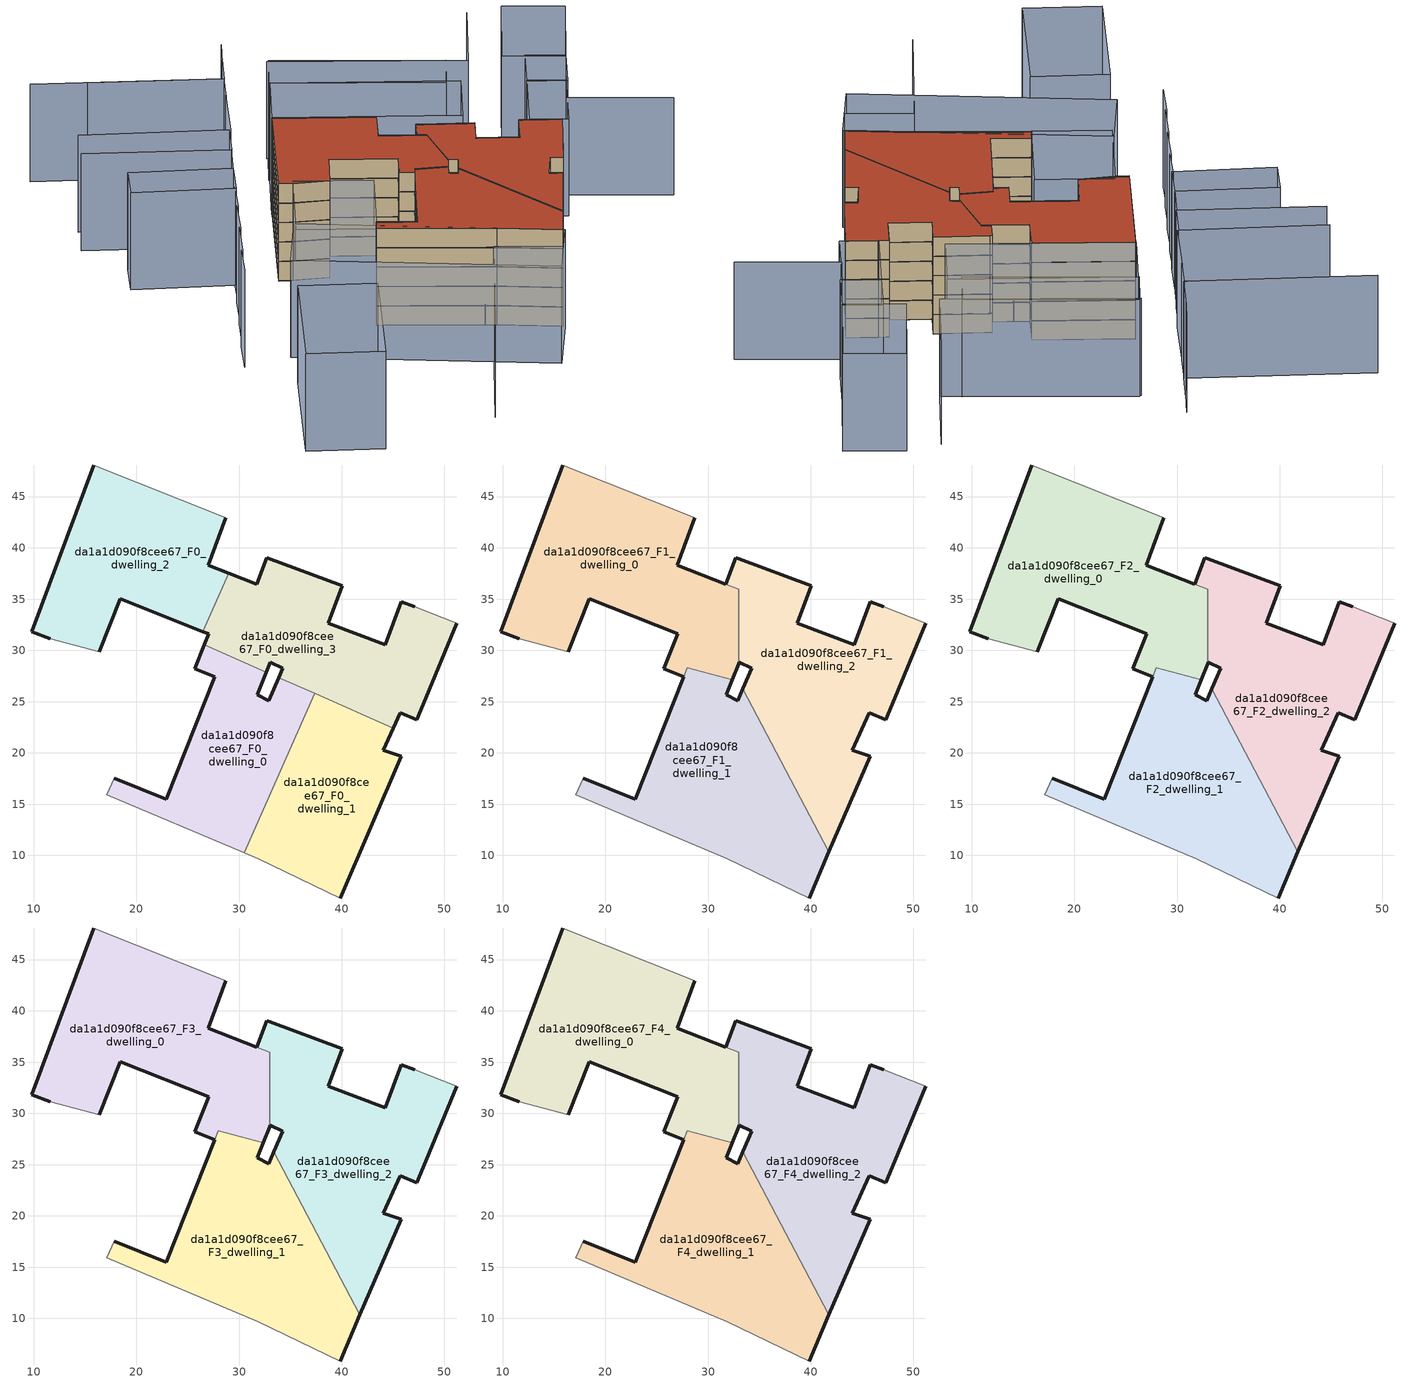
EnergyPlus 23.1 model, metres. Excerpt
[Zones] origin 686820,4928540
da1a1d090f8cee67_F0_dwelling_0
 floor ground (EU_floor_Construction): 30.51,10.27 37.38,25.81 33.89,27.35 32.89,25.08 31.77,25.66 32.68,27.89 26.61,30.57 25.68,28.2 27.64,27.43 22.93,15.49 17.81,17.51 17.09,15.91 z0
 wall outside (EU_wall_Construction): 17.81,17.51 22.93,15.49 27.64,27.43 25.68,28.2 26.61,30.57 / 32.68,27.89 31.77,25.66 32.89,25.08 33.89,27.35 z0:3
 wall adiabatic (EU_wall_Construction): 30.51,10.27 17.09,15.91 17.81,17.51 z0:3
 wall to da1a1d090f8cee67_F0_dwelling_3 (EU_wall_Construction): 26.61,30.57 32.68,27.89 / 33.89,27.35 37.38,25.81 z0:3
 wall to da1a1d090f8cee67_F0_dwelling_1 (EU_wall_Construction): 37.38,25.81 30.51,10.27 z0:3
da1a1d090f8cee67_F0_dwelling_1
 floor ground (EU_floor_Construction): 39.87,5.84 45.83,19.69 44.08,20.27 45.05,22.42 37.38,25.81 30.51,10.27 31.9,9.68 z0
 wall outside (EU_wall_Construction): 45.05,22.42 44.08,20.27 45.83,19.69 39.87,5.84 z0:3
 wall adiabatic (EU_wall_Construction): 39.87,5.84 31.9,9.68 30.51,10.27 z0:3
 wall to da1a1d090f8cee67_F0_dwelling_3 (EU_wall_Construction): 37.38,25.81 45.05,22.42 z0:3
da1a1d090f8cee67_F0_dwelling_2
 floor ground (EU_floor_Construction): 26.46,31.83 28.98,37.53 26.98,38.31 28.71,42.94 15.85,48.08 9.77,31.79 11.57,31.12 16.35,29.84 18.43,35.04 z0
 wall outside (EU_wall_Construction): 11.57,31.12 9.77,31.79 15.85,48.08 / 28.71,42.94 26.98,38.31 28.98,37.53 / 26.46,31.83 18.43,35.04 16.35,29.84 z0:3
 wall adiabatic (EU_wall_Construction): 16.35,29.84 11.57,31.12 / 15.85,48.08 28.71,42.94 z0:3
 wall to da1a1d090f8cee67_F0_dwelling_3 (EU_wall_Construction): 28.98,37.53 26.46,31.83 z0:3
da1a1d090f8cee67_F0_dwelling_3
 floor ground (EU_floor_Construction): 47.34,23.23 47.96,24.73 51.26,32.66 47.16,34.24 45.85,34.74 44.28,30.56 38.72,32.66 40.09,36.28 32.73,39.05 31.75,36.45 28.98,37.53 26.46,31.83 27.03,31.6 26.61,30.57 32.68,27.89 33.07,28.84 34.29,28.25 33.89,27.35 45.05,22.42 45.72,23.9 z0
 wall outside (EU_wall_Construction): 33.89,27.35 34.29,28.25 33.07,28.84 32.68,27.89 / 26.61,30.57 27.03,31.6 26.46,31.83 / 28.98,37.53 31.75,36.45 32.73,39.05 40.09,36.28 38.72,32.66 44.28,30.56 45.85,34.74 47.16,34.24 / 51.26,32.66 47.96,24.73 47.34,23.23 45.72,23.9 45.05,22.42 z0:3
 wall adiabatic (EU_wall_Construction): 47.16,34.24 51.26,32.66 z0:3
da1a1d090f8cee67_F1_dwelling_0
 floor to da1a1d090f8cee67_F0_dwelling_0 (EU_floor_Construction): 32.37,27.15 32.68,27.89 26.61,30.57 25.68,28.2 27.64,27.43 27.99,28.3 z3
 floor to da1a1d090f8cee67_F0_dwelling_3 (EU_floor_Construction): 32.68,27.89 33.01,28.71 33.01,35.96 28.98,37.53 26.46,31.83 27.03,31.6 26.61,30.57 z3
 floor to da1a1d090f8cee67_F0_dwelling_2 (EU_floor_Construction): 26.46,31.83 28.98,37.53 26.98,38.31 28.71,42.94 15.85,48.08 9.77,31.79 11.57,31.12 16.35,29.84 18.43,35.04 z3
 wall outside (EU_wall_Construction): 33.01,28.71 32.37,27.15 / 27.64,27.43 25.68,28.2 27.03,31.6 18.43,35.04 16.35,29.84 / 11.57,31.12 9.77,31.79 15.85,48.08 / 28.71,42.94 26.98,38.31 31.74,36.45 z3:6; 31.75,36.45,6 31.74,36.45,3 31.75,36.45,3
 wall adiabatic (EU_wall_Construction): 16.35,29.84 11.57,31.12 / 15.85,48.08 28.71,42.94 z3:6
 wall to da1a1d090f8cee67_F1_dwelling_1 (EU_wall_Construction): 27.98,28.3 27.64,27.43 / 32.37,27.15 27.99,28.3 z3:6; 27.99,28.3,5.99 27.99,28.3,3 27.98,28.3,3
 wall to da1a1d090f8cee67_F1_dwelling_2 (EU_wall_Construction): 31.75,36.45 33.01,35.96 33.01,28.71 z3:6
da1a1d090f8cee67_F1_dwelling_1
 floor to da1a1d090f8cee67_F0_dwelling_0 (EU_floor_Construction): 30.51,10.27 35.67,21.95 33.4,26.24 32.89,25.08 31.76,25.66 32.37,27.15 27.98,28.3 22.93,15.49 17.81,17.51 17.09,15.91 z3
 floor to da1a1d090f8cee67_F0_dwelling_1 (EU_floor_Construction): 39.87,5.84 41.8,10.34 35.67,21.95 30.51,10.27 31.9,9.68 z3
 wall outside (EU_wall_Construction): 17.81,17.51 22.93,15.49 27.64,27.43 / 32.37,27.15 31.77,25.66 32.89,25.08 33.4,26.24 / 41.8,10.34 39.87,5.84 z3:6
 wall adiabatic (EU_wall_Construction): 39.87,5.84 31.9,9.68 17.09,15.91 17.81,17.51 z3:6
 wall to da1a1d090f8cee67_F1_dwelling_2 (EU_wall_Construction): 33.4,26.24 41.8,10.34 z3:6
da1a1d090f8cee67_F1_dwelling_2
 floor to da1a1d090f8cee67_F0_dwelling_0 (EU_floor_Construction): 35.67,21.95 37.38,25.81 33.89,27.35 33.4,26.24 z3
 floor to da1a1d090f8cee67_F0_dwelling_1 (EU_floor_Construction): 41.8,10.34 45.83,19.69 44.08,20.27 45.04,22.42 37.38,25.81 35.67,21.95 z3
 floor to da1a1d090f8cee67_F0_dwelling_3 (EU_floor_Construction): 47.34,23.23 47.96,24.73 51.26,32.66 47.16,34.24 45.85,34.74 44.28,30.56 38.72,32.66 40.09,36.28 32.73,39.05 31.75,36.45 33.01,35.96 33.01,28.71 33.07,28.84 34.29,28.25 33.89,27.35 45.04,22.42 45.72,23.9 z3
 wall outside (EU_wall_Construction): 51.26,32.66 47.96,24.73 47.34,23.23 45.72,23.9 44.08,20.27 45.83,19.69 41.8,10.34 / 33.4,26.24 34.29,28.25 33.07,28.84 33.01,28.71 / 31.75,36.45 32.73,39.05 33.01,38.95 40.09,36.28 38.72,32.66 44.28,30.56 45.85,34.74 47.16,34.24 z3:6
 wall adiabatic (EU_wall_Construction): 47.16,34.24 51.26,32.66 z3:6
da1a1d090f8cee67_F2_dwelling_0
 floor to da1a1d090f8cee67_F1_dwelling_0 (EU_floor_Construction): 32.37,27.15 33.01,28.71 33.01,35.96 26.98,38.31 28.71,42.94 15.85,48.08 9.77,31.79 11.57,31.12 16.35,29.84 18.43,35.04 27.03,31.6 25.68,28.2 27.64,27.43 27.99,28.3 z6
 wall outside (EU_wall_Construction): 33.01,28.71 32.37,27.15 / 27.64,27.43 25.68,28.2 27.03,31.6 18.43,35.04 16.35,29.84 / 11.57,31.12 9.77,31.79 15.85,48.08 / 28.71,42.94 26.98,38.31 31.74,36.45 z6:9; 31.75,36.45,9 31.74,36.45,6 31.75,36.45,6
 wall adiabatic (EU_wall_Construction): 16.35,29.84 11.57,31.12 / 15.85,48.08 28.71,42.94 z6:9
 wall to da1a1d090f8cee67_F2_dwelling_1 (EU_wall_Construction): 27.98,28.3 27.64,27.43 / 32.37,27.15 27.99,28.3 z6:9; 27.99,28.3,8.99 27.99,28.3,6 27.98,28.3,6
 wall to da1a1d090f8cee67_F2_dwelling_2 (EU_wall_Construction): 31.75,36.45 33.01,35.96 33.01,28.71 z6:9
da1a1d090f8cee67_F2_dwelling_1
 floor to da1a1d090f8cee67_F1_dwelling_1 (EU_floor_Construction): 39.87,5.84 41.8,10.34 33.4,26.24 32.89,25.08 31.76,25.66 32.37,27.15 27.98,28.3 22.93,15.49 17.81,17.51 17.09,15.91 31.9,9.68 z6
 wall outside (EU_wall_Construction): 17.81,17.51 22.93,15.49 27.64,27.43 / 32.37,27.15 31.77,25.66 32.89,25.08 33.4,26.24 / 41.8,10.34 39.87,5.84 z6:9
 wall adiabatic (EU_wall_Construction): 39.87,5.84 31.9,9.68 17.09,15.91 17.81,17.51 z6:9
 wall to da1a1d090f8cee67_F2_dwelling_2 (EU_wall_Construction): 33.4,26.24 41.8,10.34 z6:9
da1a1d090f8cee67_F2_dwelling_2
 floor to da1a1d090f8cee67_F1_dwelling_2 (EU_floor_Construction): 41.8,10.34 45.83,19.69 44.08,20.27 45.72,23.9 47.34,23.23 47.96,24.73 51.26,32.66 47.16,34.24 45.85,34.74 44.28,30.56 38.72,32.66 40.09,36.28 33.01,38.95 32.73,39.05 31.75,36.45 33.01,35.96 33.01,28.71 33.07,28.84 34.29,28.25 33.4,26.24 z6
 wall outside (EU_wall_Construction): 51.26,32.66 47.96,24.73 47.34,23.23 45.72,23.9 44.08,20.27 45.83,19.69 41.8,10.34 / 33.4,26.24 34.29,28.25 33.07,28.84 33.01,28.71 / 31.75,36.45 32.73,39.05 33.01,38.95 40.09,36.28 38.72,32.66 44.28,30.56 45.85,34.74 47.16,34.24 z6:9
 wall adiabatic (EU_wall_Construction): 47.16,34.24 51.26,32.66 z6:9
da1a1d090f8cee67_F3_dwelling_0
 floor to da1a1d090f8cee67_F2_dwelling_0 (EU_floor_Construction): 32.37,27.15 33.01,28.71 33.01,35.96 26.98,38.31 28.71,42.94 15.85,48.08 9.77,31.79 11.57,31.12 16.35,29.84 18.43,35.04 27.03,31.6 25.68,28.2 27.64,27.43 27.99,28.3 z9
 wall outside (EU_wall_Construction): 33.01,28.71 32.37,27.15 / 27.64,27.43 25.68,28.2 27.03,31.6 18.43,35.04 16.35,29.84 / 11.57,31.12 9.77,31.79 15.85,48.08 / 28.71,42.94 26.98,38.31 31.74,36.45 z9:12; 31.75,36.45,12 31.74,36.45,9 31.75,36.45,9
 wall adiabatic (EU_wall_Construction): 16.35,29.84 11.57,31.12 / 15.85,48.08 28.71,42.94 z9:12
 wall to da1a1d090f8cee67_F3_dwelling_1 (EU_wall_Construction): 27.98,28.3 27.64,27.43 / 32.37,27.15 27.99,28.3 z9:12; 27.99,28.3,11.99 27.99,28.3,9 27.98,28.3,9
 wall to da1a1d090f8cee67_F3_dwelling_2 (EU_wall_Construction): 31.75,36.45 33.01,35.96 33.01,28.71 z9:12
da1a1d090f8cee67_F3_dwelling_1
 floor to da1a1d090f8cee67_F2_dwelling_1 (EU_floor_Construction): 39.87,5.84 41.8,10.34 33.4,26.24 32.89,25.08 31.76,25.66 32.37,27.15 27.98,28.3 22.93,15.49 17.81,17.51 17.09,15.91 31.9,9.68 z9
 wall outside (EU_wall_Construction): 17.81,17.51 22.93,15.49 27.64,27.43 / 32.37,27.15 31.77,25.66 32.89,25.08 33.4,26.24 / 41.8,10.34 39.87,5.84 z9:12
 wall adiabatic (EU_wall_Construction): 39.87,5.84 31.9,9.68 17.09,15.91 17.81,17.51 z9:12
 wall to da1a1d090f8cee67_F3_dwelling_2 (EU_wall_Construction): 33.4,26.24 41.8,10.34 z9:12
da1a1d090f8cee67_F3_dwelling_2
 floor to da1a1d090f8cee67_F2_dwelling_2 (EU_floor_Construction): 41.8,10.34 45.83,19.69 44.08,20.27 45.72,23.9 47.34,23.23 47.96,24.73 51.26,32.66 47.16,34.24 45.85,34.74 44.28,30.56 38.72,32.66 40.09,36.28 33.01,38.95 32.73,39.05 31.75,36.45 33.01,35.96 33.01,28.71 33.07,28.84 34.29,28.25 33.4,26.24 z9
 wall outside (EU_wall_Construction): 51.26,32.66 47.96,24.73 47.34,23.23 45.72,23.9 44.08,20.27 45.83,19.69 41.8,10.34 / 33.4,26.24 34.29,28.25 33.07,28.84 33.01,28.71 / 31.75,36.45 32.73,39.05 33.01,38.95 40.09,36.28 38.72,32.66 44.28,30.56 45.85,34.74 47.16,34.24 z9:12
 wall adiabatic (EU_wall_Construction): 47.16,34.24 51.26,32.66 z9:12
da1a1d090f8cee67_F4_dwelling_0
 floor to da1a1d090f8cee67_F3_dwelling_0 (EU_floor_Construction): 32.37,27.15 33.01,28.71 33.01,35.96 26.98,38.31 28.71,42.94 15.85,48.08 9.77,31.79 11.57,31.12 16.35,29.84 18.43,35.04 27.03,31.6 25.68,28.2 27.64,27.43 27.99,28.3 z12
 wall outside (EU_wall_Construction): 33.01,28.71 32.37,27.15 / 27.64,27.43 25.68,28.2 27.03,31.6 18.43,35.04 16.35,29.84 / 11.57,31.12 9.77,31.79 15.85,48.08 / 28.71,42.94 26.98,38.31 31.74,36.45 z12:15; 31.75,36.45,15 31.74,36.45,12 31.75,36.45,12
 wall adiabatic (EU_wall_Construction): 16.35,29.84 11.57,31.12 / 15.85,48.08 28.71,42.94 z12:15
 wall to da1a1d090f8cee67_F4_dwelling_1 (EU_wall_Construction): 27.98,28.3 27.64,27.43 / 32.37,27.15 27.99,28.3 z12:15; 27.99,28.3,14.99 27.99,28.3,12 27.98,28.3,12
 wall to da1a1d090f8cee67_F4_dwelling_2 (EU_wall_Construction): 31.75,36.45 33.01,35.96 33.01,28.71 z12:15
 roof outside (EU_roof_Construction): 28.71,42.94 26.98,38.31 33.01,35.96 33.01,28.71 32.37,27.15 27.98,28.3 27.64,27.43 25.68,28.2 27.03,31.6 18.43,35.04 16.35,29.84 11.57,31.12 9.77,31.79 15.85,48.08 z15
da1a1d090f8cee67_F4_dwelling_1
 floor to da1a1d090f8cee67_F3_dwelling_1 (EU_floor_Construction): 39.87,5.84 41.8,10.34 33.4,26.24 32.89,25.08 31.76,25.66 32.37,27.15 27.98,28.3 22.93,15.49 17.81,17.51 17.09,15.91 31.9,9.68 z12
 wall outside (EU_wall_Construction): 17.81,17.51 22.93,15.49 27.64,27.43 / 32.37,27.15 31.77,25.66 32.89,25.08 33.4,26.24 / 41.8,10.34 39.87,5.84 z12:15
 wall adiabatic (EU_wall_Construction): 39.87,5.84 31.9,9.68 17.09,15.91 17.81,17.51 z12:15
 wall to da1a1d090f8cee67_F4_dwelling_2 (EU_wall_Construction): 33.4,26.24 41.8,10.34 z12:15
 roof outside (EU_roof_Construction): 33.4,26.24 41.8,10.34 39.87,5.84 31.9,9.68 17.09,15.91 17.81,17.51 22.93,15.49 27.98,28.3 32.37,27.15 31.76,25.66 32.89,25.08 z15
da1a1d090f8cee67_F4_dwelling_2
 floor to da1a1d090f8cee67_F3_dwelling_2 (EU_floor_Construction): 41.8,10.34 45.83,19.69 44.08,20.27 45.72,23.9 47.34,23.23 47.96,24.73 51.26,32.66 47.16,34.24 45.85,34.74 44.28,30.56 38.72,32.66 40.09,36.28 33.01,38.95 32.73,39.05 31.75,36.45 33.01,35.96 33.01,28.71 33.07,28.84 34.29,28.25 33.4,26.24 z12
 wall outside (EU_wall_Construction): 51.26,32.66 47.96,24.73 47.34,23.23 45.72,23.9 44.08,20.27 45.83,19.69 41.8,10.34 / 33.4,26.24 34.29,28.25 33.07,28.84 33.01,28.71 / 31.75,36.45 32.73,39.05 33.01,38.95 40.09,36.28 38.72,32.66 44.28,30.56 45.85,34.74 47.16,34.24 z12:15
 wall adiabatic (EU_wall_Construction): 47.16,34.24 51.26,32.66 z12:15
 roof outside (EU_roof_Construction): 47.16,34.24 51.26,32.66 47.96,24.73 47.34,23.23 45.72,23.9 44.08,20.27 45.83,19.69 41.8,10.34 33.4,26.24 34.29,28.25 33.07,28.84 33.01,28.71 33.01,35.96 31.75,36.45 32.73,39.05 33.01,38.95 40.09,36.28 38.72,32.66 44.28,30.56 45.85,34.74 z15
shading: 22.21,-12.45 29.55,5.32 / 29.55,5.32 38.18,1.75 / -1.65,17.8 -3.29,12.8 / 0.43,23.42 -1.45,17.72 / 2.4,28.76 0.61,23.22 / 4.08,33.33 2.59,28.7 / -11.26,49.49 7.52,42.61 / 7.52,42.61 5.66,37.54 / 67.08,31.92 53.89,37.51 / 53.89,37.51 62.73,58.38 / -9.68,54.12 9.34,47.53 / 9.34,47.53 7.62,42.58 / 12.46,56.01 9.53,47.47 / -10.34,68.86 13.99,60.13 / 13.99,60.13 12.39,55.67 / 50.58,63.3 45.77,51.66 / 45.77,51.66 20.96,61.91 / 15.7,64.76 14.04,60.11 / 14.04,60.11 -3.12,66.24 / 17.17,68.49 15.5,64.2 / 11.6,2.63 5.52,-14.29 / 5.52,-14.29 -4.51,-10.69 / -4.51,-10.69 1.57,6.23 / 1.57,6.23 11.6,2.63 / 7.51,21.43 40.1,5.73 / 40.1,5.73 35.89,-3 / 35.89,-3 3.3,12.71 / 3.3,12.71 7.51,21.43 / 21.82,27.69 17.16,15.88 / 17.16,15.88 7.12,19.84 / 7.12,19.84 11.77,31.65 / 11.77,31.65 21.82,27.69 / -9.24,37.49 -7.54,42.47 / -7.54,42.47 5.79,37.93 / 5.79,37.93 4.09,32.95 / 4.09,32.95 -9.24,37.49 / 47.16,34.24 50.86,43.82 / 50.86,43.82 55.76,41.92 / 55.76,41.92 52.06,32.35 / 52.06,32.35 47.16,34.24 / 50.78,43.61 53.23,49.95 / 53.23,49.95 58.31,47.99 / 58.31,47.99 55.86,41.65 / 55.86,41.65 50.78,43.61 / 39.37,38.68 15.75,48.12 / 15.75,48.12 19.13,56.58 / 19.13,56.58 42.75,47.14 / 42.75,47.14 39.37,38.68 / 40.78,47.5 18.98,56.64 / 18.98,56.64 21.27,62.09 / 21.27,62.09 43.07,52.95 / 43.07,52.95 40.78,47.5 / 63.29,59.72 58.19,47.65 / 58.19,47.65 50.35,50.97 / 50.35,50.97 55.45,63.04 / 55.45,63.04 63.29,59.72 z0:15
[Building]
EU S2 Campaign: North Axis=0; Terrain=City; Solar Distribution=FullExterior
[Site:Location]
Bologna: Latitude=44.5; Longitude=11.25; Time Zone=1; Elevation=37
[SizingPeriod:WeatherFileDays]
AnnualSizingPeriod: Begin Month=1; Begin Day of Month=1; End Month=12; End Day of Month=31; Day of Week for Start Day=Monday; Use Weather File Daylight Saving Period=No; Use Weather File Rain and Snow Indicators=No
[MATERIAL]
EU_InternalMass_Material: Roughness=MediumRough; Thickness=0.1; Conductivity=1; Density=1800; Specific Heat=900; Thermal Absorptance=0.9; Solar Absorptance=0.7; Visible Absorptance=0.7
[MATERIAL:NOMASS] Roughness=MediumRough; Thermal Absorptance=0.9; Solar Absorptance=0.7; Visible Absorptance=0.7
Name | Thermal Resistance
EU_wall_NoMass | 0.905828
EU_roof_NoMass | 0.37593
EU_floor_NoMass | 0.67114
[CONSTRUCTION]
EU_wall_Construction: EU_wall_NoMass
EU_roof_Construction: EU_roof_NoMass
EU_floor_Construction: EU_floor_NoMass
EU_InternalMass_Construction: EU_InternalMass_Material
[ZONE] Type=1; Multiplier=1; Ceiling Height=autocalculate; Floor Area=autocalculate; Part of Total Floor Area=Yes
Name | Volume
da1a1d090f8cee67_F0_dwelling_0 | 513.799
da1a1d090f8cee67_F1_dwelling_0 | 786.559
da1a1d090f8cee67_F2_dwelling_0; da1a1d090f8cee67_F3_dwelling_0; da1a1d090f8cee67_F4_dwelling_0 | 786.563
da1a1d090f8cee67_F0_dwelling_1 | 513.771
da1a1d090f8cee67_F1_dwelling_1 | 723.49
da1a1d090f8cee67_F2_dwelling_1; da1a1d090f8cee67_F3_dwelling_1; da1a1d090f8cee67_F4_dwelling_1 | 723.491
da1a1d090f8cee67_F0_dwelling_2 | 623.971
da1a1d090f8cee67_F1_dwelling_2 | 765.472
da1a1d090f8cee67_F2_dwelling_2; da1a1d090f8cee67_F3_dwelling_2; da1a1d090f8cee67_F4_dwelling_2 | 765.483
da1a1d090f8cee67_F0_dwelling_3 | 623.994
[INTERNALMASS] Construction=EU_InternalMass_Construction
Name | Zone or ZoneList | Surface Area
da1a1d090f8cee67_F0_dwelling_0_EU_InternalMass | da1a1d090f8cee67_F0_dwelling_0 | 171.265
da1a1d090f8cee67_F0_dwelling_1_EU_InternalMass | da1a1d090f8cee67_F0_dwelling_1 | 171.26
da1a1d090f8cee67_F0_dwelling_2_EU_InternalMass | da1a1d090f8cee67_F0_dwelling_2 | 207.988
da1a1d090f8cee67_F0_dwelling_3_EU_InternalMass | da1a1d090f8cee67_F0_dwelling_3 | 207.998
da1a1d090f8cee67_F1_dwelling_0_EU_InternalMass | da1a1d090f8cee67_F1_dwelling_0 | 262.192
da1a1d090f8cee67_F1_dwelling_1_EU_InternalMass | da1a1d090f8cee67_F1_dwelling_1 | 241.165
da1a1d090f8cee67_F1_dwelling_2_EU_InternalMass | da1a1d090f8cee67_F1_dwelling_2 | 255.162
da1a1d090f8cee67_F2_dwelling_0_EU_InternalMass | da1a1d090f8cee67_F2_dwelling_0 | 262.192
da1a1d090f8cee67_F2_dwelling_1_EU_InternalMass | da1a1d090f8cee67_F2_dwelling_1 | 241.165
da1a1d090f8cee67_F2_dwelling_2_EU_InternalMass | da1a1d090f8cee67_F2_dwelling_2 | 255.162
da1a1d090f8cee67_F3_dwelling_0_EU_InternalMass | da1a1d090f8cee67_F3_dwelling_0 | 262.192
da1a1d090f8cee67_F3_dwelling_1_EU_InternalMass | da1a1d090f8cee67_F3_dwelling_1 | 241.165
da1a1d090f8cee67_F3_dwelling_2_EU_InternalMass | da1a1d090f8cee67_F3_dwelling_2 | 255.162
da1a1d090f8cee67_F4_dwelling_0_EU_InternalMass | da1a1d090f8cee67_F4_dwelling_0 | 262.192
da1a1d090f8cee67_F4_dwelling_1_EU_InternalMass | da1a1d090f8cee67_F4_dwelling_1 | 241.165
da1a1d090f8cee67_F4_dwelling_2_EU_InternalMass | da1a1d090f8cee67_F4_dwelling_2 | 255.162
[OTHEREQUIPMENT] Fuel Type=Electricity; Design Level Calculation Method=Watts/Area; Power per Zone Floor Area=1; Fraction Latent=0; Fraction Radiant=0; Fraction Lost=0; Carbon Dioxide Generation Rate=0; EndUse Subcategory=EU_Step8_InternalGains
Name | Zone or ZoneList or Space or SpaceList | Schedule
EU_Step8_InternalGain_da1a1d090f8cee67_F0_dwelling_0_f000 | da1a1d090f8cee67_F0_dwelling_0 | EU_Step8_GainSchedule_da1a1d090f8cee67_F0_dwelling_0_f000
EU_Step8_InternalGain_da1a1d090f8cee67_F0_dwelling_1_f000 | da1a1d090f8cee67_F0_dwelling_1 | EU_Step8_GainSchedule_da1a1d090f8cee67_F0_dwelling_1_f000
EU_Step8_InternalGain_da1a1d090f8cee67_F0_dwelling_2_f000 | da1a1d090f8cee67_F0_dwelling_2 | EU_Step8_GainSchedule_da1a1d090f8cee67_F0_dwelling_2_f000
EU_Step8_InternalGain_da1a1d090f8cee67_F0_dwelling_3_f000 | da1a1d090f8cee67_F0_dwelling_3 | EU_Step8_GainSchedule_da1a1d090f8cee67_F0_dwelling_3_f000
EU_Step8_InternalGain_da1a1d090f8cee67_F1_dwelling_0_f000 | da1a1d090f8cee67_F1_dwelling_0 | EU_Step8_GainSchedule_da1a1d090f8cee67_F1_dwelling_0_f000
EU_Step8_InternalGain_da1a1d090f8cee67_F1_dwelling_1_f000 | da1a1d090f8cee67_F1_dwelling_1 | EU_Step8_GainSchedule_da1a1d090f8cee67_F1_dwelling_1_f000
EU_Step8_InternalGain_da1a1d090f8cee67_F1_dwelling_2_f000 | da1a1d090f8cee67_F1_dwelling_2 | EU_Step8_GainSchedule_da1a1d090f8cee67_F1_dwelling_2_f000
EU_Step8_InternalGain_da1a1d090f8cee67_F2_dwelling_0_f000 | da1a1d090f8cee67_F2_dwelling_0 | EU_Step8_GainSchedule_da1a1d090f8cee67_F2_dwelling_0_f000
EU_Step8_InternalGain_da1a1d090f8cee67_F2_dwelling_1_f000 | da1a1d090f8cee67_F2_dwelling_1 | EU_Step8_GainSchedule_da1a1d090f8cee67_F2_dwelling_1_f000
EU_Step8_InternalGain_da1a1d090f8cee67_F2_dwelling_2_f000 | da1a1d090f8cee67_F2_dwelling_2 | EU_Step8_GainSchedule_da1a1d090f8cee67_F2_dwelling_2_f000
EU_Step8_InternalGain_da1a1d090f8cee67_F3_dwelling_0_f000 | da1a1d090f8cee67_F3_dwelling_0 | EU_Step8_GainSchedule_da1a1d090f8cee67_F3_dwelling_0_f000
EU_Step8_InternalGain_da1a1d090f8cee67_F3_dwelling_1_f000 | da1a1d090f8cee67_F3_dwelling_1 | EU_Step8_GainSchedule_da1a1d090f8cee67_F3_dwelling_1_f000
EU_Step8_InternalGain_da1a1d090f8cee67_F3_dwelling_2_f000 | da1a1d090f8cee67_F3_dwelling_2 | EU_Step8_GainSchedule_da1a1d090f8cee67_F3_dwelling_2_f000
EU_Step8_InternalGain_da1a1d090f8cee67_F4_dwelling_0_f000 | da1a1d090f8cee67_F4_dwelling_0 | EU_Step8_GainSchedule_da1a1d090f8cee67_F4_dwelling_0_f000
EU_Step8_InternalGain_da1a1d090f8cee67_F4_dwelling_1_f000 | da1a1d090f8cee67_F4_dwelling_1 | EU_Step8_GainSchedule_da1a1d090f8cee67_F4_dwelling_1_f000
EU_Step8_InternalGain_da1a1d090f8cee67_F4_dwelling_2_f000 | da1a1d090f8cee67_F4_dwelling_2 | EU_Step8_GainSchedule_da1a1d090f8cee67_F4_dwelling_2_f000
[ZONEVENTILATION:DESIGNFLOWRATE] Schedule=EU_AlwaysOn; Design Flow Rate Calculation Method=AirChanges/Hour; Air Changes per Hour=0.73129; Ventilation Type=Natural; Fan Pressure Rise=0; Fan Total Efficiency=1; Constant Term Coefficient=1; Temperature Term Coefficient=0; Velocity Term Coefficient=0; Velocity Squared Term Coefficient=0; Minimum Indoor Temperature=-100; Maximum Indoor Temperature=100; Delta Temperature=-100; Minimum Outdoor Temperature=-100; Maximum Outdoor Temperature=100; Maximum Wind Speed=40
Name | Zone or ZoneList or Space or SpaceList
EU_ConstantAir_da1a1d090f8cee67_F0_dwelling_0 | da1a1d090f8cee67_F0_dwelling_0
EU_ConstantAir_da1a1d090f8cee67_F0_dwelling_1 | da1a1d090f8cee67_F0_dwelling_1
EU_ConstantAir_da1a1d090f8cee67_F0_dwelling_2 | da1a1d090f8cee67_F0_dwelling_2
EU_ConstantAir_da1a1d090f8cee67_F0_dwelling_3 | da1a1d090f8cee67_F0_dwelling_3
EU_ConstantAir_da1a1d090f8cee67_F1_dwelling_0 | da1a1d090f8cee67_F1_dwelling_0
EU_ConstantAir_da1a1d090f8cee67_F1_dwelling_1 | da1a1d090f8cee67_F1_dwelling_1
EU_ConstantAir_da1a1d090f8cee67_F1_dwelling_2 | da1a1d090f8cee67_F1_dwelling_2
EU_ConstantAir_da1a1d090f8cee67_F2_dwelling_0 | da1a1d090f8cee67_F2_dwelling_0
EU_ConstantAir_da1a1d090f8cee67_F2_dwelling_1 | da1a1d090f8cee67_F2_dwelling_1
EU_ConstantAir_da1a1d090f8cee67_F2_dwelling_2 | da1a1d090f8cee67_F2_dwelling_2
EU_ConstantAir_da1a1d090f8cee67_F3_dwelling_0 | da1a1d090f8cee67_F3_dwelling_0
EU_ConstantAir_da1a1d090f8cee67_F3_dwelling_1 | da1a1d090f8cee67_F3_dwelling_1
EU_ConstantAir_da1a1d090f8cee67_F3_dwelling_2 | da1a1d090f8cee67_F3_dwelling_2
EU_ConstantAir_da1a1d090f8cee67_F4_dwelling_0 | da1a1d090f8cee67_F4_dwelling_0
EU_ConstantAir_da1a1d090f8cee67_F4_dwelling_1 | da1a1d090f8cee67_F4_dwelling_1
EU_ConstantAir_da1a1d090f8cee67_F4_dwelling_2 | da1a1d090f8cee67_F4_dwelling_2
[HVACTEMPLATE:THERMOSTAT] Constant Heating Setpoint=20; Constant Cooling Setpoint=50
EU_HeatOnly_da1a1d090f8cee67_F0_dwelling_0; EU_HeatOnly_da1a1d090f8cee67_F0_dwelling_1; EU_HeatOnly_da1a1d090f8cee67_F0_dwelling_2; EU_HeatOnly_da1a1d090f8cee67_F0_dwelling_3; EU_HeatOnly_da1a1d090f8cee67_F1_dwelling_0; EU_HeatOnly_da1a1d090f8cee67_F1_dwelling_1; EU_HeatOnly_da1a1d090f8cee67_F1_dwelling_2; EU_HeatOnly_da1a1d090f8cee67_F2_dwelling_0; EU_HeatOnly_da1a1d090f8cee67_F2_dwelling_1; EU_HeatOnly_da1a1d090f8cee67_F2_dwelling_2; EU_HeatOnly_da1a1d090f8cee67_F3_dwelling_0; EU_HeatOnly_da1a1d090f8cee67_F3_dwelling_1; EU_HeatOnly_da1a1d090f8cee67_F3_dwelling_2; EU_HeatOnly_da1a1d090f8cee67_F4_dwelling_0; EU_HeatOnly_da1a1d090f8cee67_F4_dwelling_1; EU_HeatOnly_da1a1d090f8cee67_F4_dwelling_2
[HVACTEMPLATE:ZONE:IDEALLOADSAIRSYSTEM] System Availability Schedule=EU_AlwaysOn; Maximum Heating Supply Air Temperature=50; Minimum Cooling Supply Air Temperature=13; Maximum Heating Supply Air Humidity Ratio=0.0156; Minimum Cooling Supply Air Humidity Ratio=0.0077; Heating Limit=NoLimit; Cooling Limit=NoLimit; Heating Availability Schedule=EU_AlwaysOn; Cooling Availability Schedule=EU_CoolingOff; Dehumidification Control Type=ConstantSensibleHeatRatio; Cooling Sensible Heat Ratio=0.7; Dehumidification Setpoint=60; Humidification Control Type=None; Humidification Setpoint=30; Outdoor Air Method=None; Outdoor Air Flow Rate per Person=0.00944; Outdoor Air Flow Rate per Zone Floor Area=0; Outdoor Air Flow Rate per Zone=0; Demand Controlled Ventilation Type=None; Outdoor Air Economizer Type=NoEconomizer; Heat Recovery Type=None; Sensible Heat Recovery Effectiveness=0.7; Latent Heat Recovery Effectiveness=0.65
Name | Template Thermostat
da1a1d090f8cee67_F0_dwelling_0 | EU_HeatOnly_da1a1d090f8cee67_F0_dwelling_0
da1a1d090f8cee67_F0_dwelling_1 | EU_HeatOnly_da1a1d090f8cee67_F0_dwelling_1
da1a1d090f8cee67_F0_dwelling_2 | EU_HeatOnly_da1a1d090f8cee67_F0_dwelling_2
da1a1d090f8cee67_F0_dwelling_3 | EU_HeatOnly_da1a1d090f8cee67_F0_dwelling_3
da1a1d090f8cee67_F1_dwelling_0 | EU_HeatOnly_da1a1d090f8cee67_F1_dwelling_0
da1a1d090f8cee67_F1_dwelling_1 | EU_HeatOnly_da1a1d090f8cee67_F1_dwelling_1
da1a1d090f8cee67_F1_dwelling_2 | EU_HeatOnly_da1a1d090f8cee67_F1_dwelling_2
da1a1d090f8cee67_F2_dwelling_0 | EU_HeatOnly_da1a1d090f8cee67_F2_dwelling_0
da1a1d090f8cee67_F2_dwelling_1 | EU_HeatOnly_da1a1d090f8cee67_F2_dwelling_1
da1a1d090f8cee67_F2_dwelling_2 | EU_HeatOnly_da1a1d090f8cee67_F2_dwelling_2
da1a1d090f8cee67_F3_dwelling_0 | EU_HeatOnly_da1a1d090f8cee67_F3_dwelling_0
da1a1d090f8cee67_F3_dwelling_1 | EU_HeatOnly_da1a1d090f8cee67_F3_dwelling_1
da1a1d090f8cee67_F3_dwelling_2 | EU_HeatOnly_da1a1d090f8cee67_F3_dwelling_2
da1a1d090f8cee67_F4_dwelling_0 | EU_HeatOnly_da1a1d090f8cee67_F4_dwelling_0
da1a1d090f8cee67_F4_dwelling_1 | EU_HeatOnly_da1a1d090f8cee67_F4_dwelling_1
da1a1d090f8cee67_F4_dwelling_2 | EU_HeatOnly_da1a1d090f8cee67_F4_dwelling_2
[SIZING:ZONE] Zone Cooling Design Supply Air Temperature Input Method=SupplyAirTemperature; Zone Cooling Design Supply Air Temperature=13; Zone Heating Design Supply Air Temperature Input Method=SupplyAirTemperature; Zone Heating Design Supply Air Temperature=50; Zone Cooling Design Supply Air Humidity Ratio=0.008; Zone Heating Design Supply Air Humidity Ratio=0.008; Cooling Design Air Flow Method=DesignDay; Cooling Design Air Flow Rate=0; Cooling Minimum Air Flow per Zone Floor Area=0.000762; Cooling Minimum Air Flow=0; Cooling Minimum Air Flow Fraction=0.2; Heating Design Air Flow Method=DesignDay; Heating Design Air Flow Rate=0; Heating Maximum Air Flow per Zone Floor Area=0.002032; Heating Maximum Air Flow=0.141576; Heating Maximum Air Flow Fraction=0.3; Account for Dedicated Outdoor Air System=No; Dedicated Outdoor Air System Control Strategy=NeutralSupplyAir; Dedicated Outdoor Air Low Setpoint Temperature for Design=autosize; Dedicated Outdoor Air High Setpoint Temperature for Design=autosize; Zone Load Sizing Method=Sensible Load Only No Latent Load; Zone Latent Cooling Design Supply Air Humidity Ratio Input Method=HumidityRatioDifference; Zone Cooling Design Supply Air Humidity Ratio Difference=0.005; Zone Latent Heating Design Supply Air Humidity Ratio Input Method=HumidityRatioDifference; Zone Humidification Design Supply Air Humidity Ratio Difference=0.005
da1a1d090f8cee67_F0_dwelling_0; da1a1d090f8cee67_F0_dwelling_1; da1a1d090f8cee67_F0_dwelling_2; da1a1d090f8cee67_F0_dwelling_3; da1a1d090f8cee67_F1_dwelling_0; da1a1d090f8cee67_F1_dwelling_1; da1a1d090f8cee67_F1_dwelling_2; da1a1d090f8cee67_F2_dwelling_0; da1a1d090f8cee67_F2_dwelling_1; da1a1d090f8cee67_F2_dwelling_2; da1a1d090f8cee67_F3_dwelling_0; da1a1d090f8cee67_F3_dwelling_1; da1a1d090f8cee67_F3_dwelling_2; da1a1d090f8cee67_F4_dwelling_0; da1a1d090f8cee67_F4_dwelling_1; da1a1d090f8cee67_F4_dwelling_2
[SCHEDULE:CONSTANT]
Name | Hourly Value
EU_AlwaysOn | 1
EU_CoolingOff | 0
[SCHEDULE:FILE] Column Number=1; Rows to Skip at Top=0; Number of Hours of Data=8760; Column Separator=Comma; Interpolate to Timestep=No; Minutes per Item=60; Adjust Schedule for Daylight Savings=Yes
Name | File
EU_Step8_GainSchedule_da1a1d090f8cee67_F0_dwelling_0_f000 | ../../schedules/da1a1d090f8cee67/da1a1d090f8cee67_F0_dwelling_0_f000_gain.csv
EU_Step8_GainSchedule_da1a1d090f8cee67_F0_dwelling_1_f000 | ../../schedules/da1a1d090f8cee67/da1a1d090f8cee67_F0_dwelling_1_f000_gain.csv
EU_Step8_GainSchedule_da1a1d090f8cee67_F0_dwelling_2_f000 | ../../schedules/da1a1d090f8cee67/da1a1d090f8cee67_F0_dwelling_2_f000_gain.csv
EU_Step8_GainSchedule_da1a1d090f8cee67_F0_dwelling_3_f000 | ../../schedules/da1a1d090f8cee67/da1a1d090f8cee67_F0_dwelling_3_f000_gain.csv
EU_Step8_GainSchedule_da1a1d090f8cee67_F1_dwelling_0_f000 | ../../schedules/da1a1d090f8cee67/da1a1d090f8cee67_F1_dwelling_0_f000_gain.csv
EU_Step8_GainSchedule_da1a1d090f8cee67_F1_dwelling_1_f000 | ../../schedules/da1a1d090f8cee67/da1a1d090f8cee67_F1_dwelling_1_f000_gain.csv
EU_Step8_GainSchedule_da1a1d090f8cee67_F1_dwelling_2_f000 | ../../schedules/da1a1d090f8cee67/da1a1d090f8cee67_F1_dwelling_2_f000_gain.csv
EU_Step8_GainSchedule_da1a1d090f8cee67_F2_dwelling_0_f000 | ../../schedules/da1a1d090f8cee67/da1a1d090f8cee67_F2_dwelling_0_f000_gain.csv
EU_Step8_GainSchedule_da1a1d090f8cee67_F2_dwelling_1_f000 | ../../schedules/da1a1d090f8cee67/da1a1d090f8cee67_F2_dwelling_1_f000_gain.csv
EU_Step8_GainSchedule_da1a1d090f8cee67_F2_dwelling_2_f000 | ../../schedules/da1a1d090f8cee67/da1a1d090f8cee67_F2_dwelling_2_f000_gain.csv
EU_Step8_GainSchedule_da1a1d090f8cee67_F3_dwelling_0_f000 | ../../schedules/da1a1d090f8cee67/da1a1d090f8cee67_F3_dwelling_0_f000_gain.csv
EU_Step8_GainSchedule_da1a1d090f8cee67_F3_dwelling_1_f000 | ../../schedules/da1a1d090f8cee67/da1a1d090f8cee67_F3_dwelling_1_f000_gain.csv
EU_Step8_GainSchedule_da1a1d090f8cee67_F3_dwelling_2_f000 | ../../schedules/da1a1d090f8cee67/da1a1d090f8cee67_F3_dwelling_2_f000_gain.csv
EU_Step8_GainSchedule_da1a1d090f8cee67_F4_dwelling_0_f000 | ../../schedules/da1a1d090f8cee67/da1a1d090f8cee67_F4_dwelling_0_f000_gain.csv
EU_Step8_GainSchedule_da1a1d090f8cee67_F4_dwelling_1_f000 | ../../schedules/da1a1d090f8cee67/da1a1d090f8cee67_F4_dwelling_1_f000_gain.csv
EU_Step8_GainSchedule_da1a1d090f8cee67_F4_dwelling_2_f000 | ../../schedules/da1a1d090f8cee67/da1a1d090f8cee67_F4_dwelling_2_f000_gain.csv
